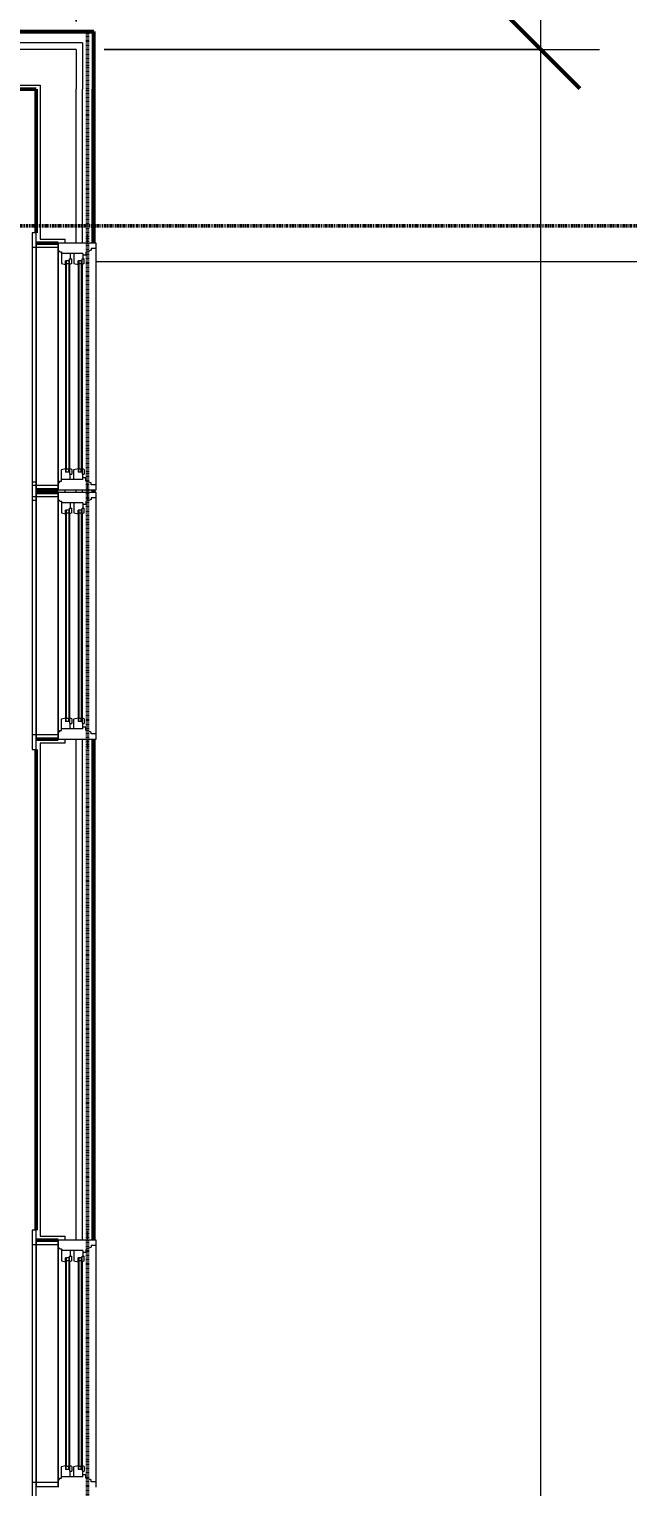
# Model space of a CAD drawing. Header units: inches. Extents: x -4217 to -1814, y 9706 to 12425.
# Drawn here: x -2077.9 to -1985.7, y 11894.4 to 12119 of the extents above; entities that cross this region are included whole.
import ezdxf

# ---------------------------------------------------------------- set-up
doc = ezdxf.new("R2010")
doc.units = ezdxf.units.IN
doc.header["$MEASUREMENT"] = 0
doc.linetypes.add('Dash 1_16_', pattern=[0.125, 0.0625, -0.0625])
doc.linetypes.add('Double Dash 3_8_', pattern=[1, 0.375, -0.125, 0.125, -0.125, 0.125, -0.125])
for name, color, linetype, lineweight in [('A-ANNO-DIMS', 211, 'Continuous', 9), ('A-ANNO-DIMS-96', 211, 'Continuous', 9), ('A-GLAZ-3', 7, 'Continuous', 9), ('A-GLAZ-4', 50, 'Continuous', 20), ('A-WALL-3', 250, 'Continuous', 50), ('A-WALL-4', 10, 'Continuous', 13), ('C-PROP-LINE-1', 250, 'Double Dash 3_8_', 50), ('C-PROP-LINE-2', 91, 'Dash 1_16_', 50), ('C-TOPO', 7, 'Continuous', 9)]:
    doc.layers.add(name, color=color, linetype=linetype, lineweight=lineweight)
doc.styles.add('Century Gothic', font='ufonts.com_century-gothic.ttf', dxfattribs={"height": 9})
doc.dimstyles.new('OD__1_8__Tol__', dxfattribs={"dimscale": 12, "dimtxt": 9.397514, "dimasz": 1, "dimexe": 0.75, "dimexo": 0.5, "dimgap": 0.125, "dimtad": 1, "dimdec": 3, "dimrnd": 0.125, "dimzin": 3, "dimdsep": 46, "dimlunit": 4, "dimtxsty": 'Century Gothic', "dimblk1": 'OBLIQUE', "dimblk2": 'OBLIQUE', "dimsah": 1, "dimcen": 0.09, "dimdle": 0.75, "dimazin": 0, "dimtfac": 1, "dimtdec": 4, "dimtix": 1, "dimtmove": 0, "dimatfit": 3, "dimfxl": 1, "dimtvp": 1, "dimtfill": 1, "dimfrac": 2, "dimtolj": 1, "dimtzin": 0, "dimarcsym": 2})

# ---------------------------------------------------------------- blocks, each defined once
blk = doc.blocks.new('DIMBLOCK1-FLOOR PLAN - 2ND FLOOR')
at = {"layer": 'A-ANNO-DIMS-96'}
for p, q in [((-3857.97, 12120.15), (-3857.97, 12244.86)), ((-2070.67, 12120.15), (-2070.67, 12244.86)), ((-3866.97, 12235.86), (-2061.67, 12235.86)), ((-3857.97, 12235.86), (-3857.97, 12120.15)), ((-2070.67, 12235.86), (-2070.67, 12120.15))]:
    blk.add_line(p, q, dxfattribs=at)
at = {"layer": 'A-ANNO-DIMS-96', "lineweight": 50}
for p, q in [((-3857.97, 12235.86), (-3851.97, 12241.86)), ((-2070.67, 12235.86), (-2064.67, 12241.86)), ((-3857.97, 12235.86), (-3863.97, 12229.86)), ((-2070.67, 12235.86), (-2076.67, 12229.86))]:
    blk.add_line(p, q, dxfattribs=at)
at = {"layer": 'A-ANNO-DIMS-96', "color": 0, "insert": (-3002.06, 12248.89), "char_height": 9, "width": 90.5741, "attachment_point": 1, "line_spacing_factor": 0.984502, "style": 'Century Gothic', "bg_fill": 3, "box_fill_scale": 1.25, "bg_fill_color": 256, "bg_fill_true_color": 13158600, "bg_fill_transparency": 0}
blk.add_mtext('148\' - 11 1/4"', dxfattribs=at)
blk = doc.blocks.new('_Oblique')
at = {"color": 0, "linetype": 'ByBlock', "lineweight": -2}
blk.add_line((-0.5, -0.5), (0.5, 0.5), dxfattribs=at)
blk = doc.blocks.new('DIMBLOCK14-FLOOR PLAN - 2ND FLOOR')
at = {"layer": 'A-ANNO-DIMS-96'}
for p, q in [((-1999.05, 11241.14), (-1999.05, 12124.84)), ((-2066.36, 12115.84), (-1990.05, 12115.84)), ((-1999.05, 12115.84), (-2066.36, 12115.84)), ((-2066.36, 11250.14), (-1990.05, 11250.14)), ((-1999.05, 11250.14), (-2066.36, 11250.14))]:
    blk.add_line(p, q, dxfattribs=at)
at = {"layer": 'A-ANNO-DIMS-96', "lineweight": 50}
for p, q in [((-1999.05, 12115.84), (-2005.05, 12121.84)), ((-1999.05, 12115.84), (-1993.05, 12109.84)), ((-1999.05, 11250.14), (-2005.05, 11256.14)), ((-1999.05, 11250.14), (-1993.05, 11244.14))]:
    blk.add_line(p, q, dxfattribs=at)
at = {"layer": 'A-ANNO-DIMS-96', "color": 0, "insert": (-2012.09, 11652.26), "char_height": 9, "width": 73.7481, "attachment_point": 1, "rotation": 90, "line_spacing_factor": 0.984502, "style": 'Century Gothic', "bg_fill": 3, "box_fill_scale": 1.25, "bg_fill_color": 256, "bg_fill_true_color": 13158600, "bg_fill_transparency": 0}
blk.add_mtext('72\' - 1 3/4"', dxfattribs=at)

msp = doc.modelspace()

# ---------------------------------------------------------------- linework, layer by layer
at = {"layer": 'A-GLAZ-3'}
for p, q in [((-2076.79874, 12087.56361), (-2077.42374, 12087.56361)), ((-2077.42374, 12087.56361), (-2077.42374, 12046.41518)), ((-2076.79874, 12046.41518), (-2076.79874, 12087.56361)), ((-2076.79874, 12085.93861), (-2076.79874, 12048.04018)), ((-2076.79874, 12085.31361), (-2077.42374, 12085.31361)), ((-2076.79874, 12049.16361), (-2077.42374, 12049.16361)), ((-2077.42374, 12049.16361), (-2077.42374, 12008.01518)), ((-2076.79874, 12048.66518), (-2077.42374, 12048.66518)), ((-2076.79874, 12008.01518), (-2076.79874, 12049.16361)), ((-2076.79874, 12047.53861), (-2076.79874, 12009.64018)), ((-2076.79874, 12046.91361), (-2077.42374, 12046.91361)), ((-2077.42374, 12046.41518), (-2076.79874, 12046.41518)), ((-2076.79874, 12010.26518), (-2077.42374, 12010.26518)), ((-2077.42374, 12008.01518), (-2076.79874, 12008.01518)), ((-2076.79874, 11933.96361), (-2077.42374, 11933.96361)), ((-2077.42374, 11933.96361), (-2077.42374, 11892.81518)), ((-2076.79874, 11892.81518), (-2076.79874, 11933.96361)), ((-2076.79874, 11931.71361), (-2077.42374, 11931.71361)), ((-2076.79874, 11932.33861), (-2076.79874, 11894.44018)), ((-2076.79874, 11895.06518), (-2077.42374, 11895.06518))]:
    msp.add_line(p, q, dxfattribs=at)
at = {"layer": 'A-WALL-3'}
for p, q in [((-2098.94952, 12109.7144), (-2076.79874, 12109.7144)), ((-2076.79874, 12109.7144), (-2076.79874, 12087.56361)), ((-2076.79874, 12008.01518), (-2076.79874, 11933.96361))]:
    msp.add_line(p, q, dxfattribs=at)
at = {"layer": 'A-WALL-4'}
for p, q in [((-2099.88702, 12110.3394), (-2076.17374, 12110.3394)), ((-2076.17374, 12110.3394), (-2076.17374, 12109.7144)), ((-2076.17374, 12109.7144), (-2076.17374, 12086.62611)), ((-2076.17374, 12008.95268), (-2076.17374, 11933.02611))]:
    msp.add_line(p, q, dxfattribs=at)

# ---------------------------------------------------------------- dimensions: what is measured, and where the dimension line sits
at = {"layer": 'A-ANNO-DIMS'}
dim = msp.add_linear_dim(base=(-2070.67374, 12235.85696), p1=(-3857.97374, 12114.1519), p2=(-2070.67374, 12114.1519), dimstyle='OD__1_8__Tol__', override={"dimpost": '<>', "dimfxl": 1787.3}, dxfattribs=at)
dim.commit()
dim.dimension.update_dxf_attribs({"geometry": 'DIMBLOCK1-FLOOR PLAN - 2ND FLOOR', "text_midpoint": (-2964.32374, 12242.58198)})

# ---------------------------------------------------------------- next in the draw order: dimensions: what is measured, and where the dimension line sits
dim = msp.add_linear_dim(base=(-1999.05363, 12115.8394), p1=(-2072.36124, 11250.1394), p2=(-2072.36124, 12115.8394), angle=90, dimstyle='OD__1_8__Tol__', override={"dimpost": '<>', "dimfxl": 865.7}, dxfattribs=at)
dim.commit()
dim.dimension.update_dxf_attribs({"geometry": 'DIMBLOCK14-FLOOR PLAN - 2ND FLOOR', "text_midpoint": (-2005.77864, 11682.9894)})

# ---------------------------------------------------------------- next in the draw order: linework, layer by layer
at = {"layer": 'A-GLAZ-3'}
for p, q in [((-2073.42374, 12085.93861), (-2076.79874, 12085.93861)), ((-2073.42374, 12048.04018), (-2073.42374, 12085.93861)), ((-2073.42374, 12085.31361), (-2076.79874, 12085.31361)), ((-2072.29874, 12082.68861), (-2072.29874, 12051.29018)), ((-2072.17374, 12083.28236), (-2072.17374, 12082.68861)), ((-2071.79874, 12082.81361), (-2072.17374, 12082.81361)), ((-2072.17374, 12082.68861), (-2072.17374, 12051.29018)), ((-2071.79874, 12083.28236), (-2071.79874, 12082.68861)), ((-2071.79874, 12082.68861), (-2071.79874, 12051.29018)), ((-2071.67374, 12082.68861), (-2071.67374, 12051.29018)), ((-2070.36124, 12082.68861), (-2070.36124, 12051.29018)), ((-2070.23624, 12083.28236), (-2070.23624, 12082.68861)), ((-2069.86124, 12082.81361), (-2070.23624, 12082.81361)), ((-2070.23624, 12082.68861), (-2070.23624, 12051.29018)), ((-2069.86124, 12083.28236), (-2069.86124, 12082.68861)), ((-2069.86124, 12082.68861), (-2069.86124, 12051.29018)), ((-2069.73624, 12082.68861), (-2069.73624, 12051.29018)), ((-2072.17374, 12050.69643), (-2072.17374, 12051.29018)), ((-2071.79874, 12051.16518), (-2072.17374, 12051.16518)), ((-2071.79874, 12050.69643), (-2071.79874, 12051.29018)), ((-2070.23624, 12050.69643), (-2070.23624, 12051.29018)), ((-2069.86124, 12051.16518), (-2070.23624, 12051.16518)), ((-2069.86124, 12050.69643), (-2069.86124, 12051.29018)), ((-2073.42374, 12048.66518), (-2076.79874, 12048.66518)), ((-2076.79874, 12048.04018), (-2073.42374, 12048.04018)), ((-2073.42374, 12047.53861), (-2076.79874, 12047.53861)), ((-2073.42374, 12009.64018), (-2073.42374, 12047.53861)), ((-2073.42374, 12046.91361), (-2076.79874, 12046.91361)), ((-2072.29874, 12044.28861), (-2072.29874, 12012.89018)), ((-2072.17374, 12044.88236), (-2072.17374, 12044.28861)), ((-2071.79874, 12044.41361), (-2072.17374, 12044.41361)), ((-2072.17374, 12044.28861), (-2072.17374, 12012.89018)), ((-2071.79874, 12044.88236), (-2071.79874, 12044.28861)), ((-2071.79874, 12044.28861), (-2071.79874, 12012.89018)), ((-2071.67374, 12044.28861), (-2071.67374, 12012.89018)), ((-2070.36124, 12044.28861), (-2070.36124, 12012.89018)), ((-2070.23624, 12044.88236), (-2070.23624, 12044.28861)), ((-2069.86124, 12044.41361), (-2070.23624, 12044.41361)), ((-2070.23624, 12044.28861), (-2070.23624, 12012.89018)), ((-2069.86124, 12044.88236), (-2069.86124, 12044.28861)), ((-2069.86124, 12044.28861), (-2069.86124, 12012.89018)), ((-2069.73624, 12044.28861), (-2069.73624, 12012.89018)), ((-2072.17374, 12012.29643), (-2072.17374, 12012.89018)), ((-2071.79874, 12012.76518), (-2072.17374, 12012.76518)), ((-2071.79874, 12012.29643), (-2071.79874, 12012.89018)), ((-2070.23624, 12012.29643), (-2070.23624, 12012.89018)), ((-2069.86124, 12012.76518), (-2070.23624, 12012.76518)), ((-2069.86124, 12012.29643), (-2069.86124, 12012.89018)), ((-2073.42374, 12010.26518), (-2076.79874, 12010.26518)), ((-2076.79874, 12009.64018), (-2073.42374, 12009.64018)), ((-2073.42374, 11932.33861), (-2076.79874, 11932.33861)), ((-2073.42374, 11931.71361), (-2076.79874, 11931.71361)), ((-2073.42374, 11894.44018), (-2073.42374, 11932.33861)), ((-2072.29874, 11929.08861), (-2072.29874, 11897.69018)), ((-2072.17374, 11929.68236), (-2072.17374, 11929.08861)), ((-2071.79874, 11929.21361), (-2072.17374, 11929.21361)), ((-2072.17374, 11929.08861), (-2072.17374, 11897.69018)), ((-2071.79874, 11929.68236), (-2071.79874, 11929.08861)), ((-2071.79874, 11929.08861), (-2071.79874, 11897.69018)), ((-2071.67374, 11929.08861), (-2071.67374, 11897.69018)), ((-2070.36124, 11929.08861), (-2070.36124, 11897.69018)), ((-2070.23624, 11929.68236), (-2070.23624, 11929.08861)), ((-2069.86124, 11929.21361), (-2070.23624, 11929.21361)), ((-2070.23624, 11929.08861), (-2070.23624, 11897.69018)), ((-2069.86124, 11929.68236), (-2069.86124, 11929.08861)), ((-2069.86124, 11929.08861), (-2069.86124, 11897.69018)), ((-2069.73624, 11929.08861), (-2069.73624, 11897.69018)), ((-2072.17374, 11897.09643), (-2072.17374, 11897.69018)), ((-2071.79874, 11897.56518), (-2072.17374, 11897.56518)), ((-2071.79874, 11897.09643), (-2071.79874, 11897.69018)), ((-2070.23624, 11897.09643), (-2070.23624, 11897.69018)), ((-2069.86124, 11897.56518), (-2070.23624, 11897.56518)), ((-2069.86124, 11897.09643), (-2069.86124, 11897.69018)), ((-2073.42374, 11895.06518), (-2076.79874, 11895.06518)), ((-2076.79874, 11894.44018), (-2073.42374, 11894.44018))]:
    msp.add_line(p, q, dxfattribs=at)
at = {"layer": 'A-GLAZ-4'}
for p, q in [((-2067.54874, 12086.00111), (-2073.42374, 12086.00111)), ((-2073.42374, 12086.00111), (-2073.42374, 12047.97768)), ((-2068.92374, 12086.00111), (-2068.92374, 12087.50111)), ((-2067.54874, 12047.97768), (-2067.54874, 12086.00111)), ((-2073.14358, 12084.65736), (-2073.42374, 12084.99125)), ((-2073.14358, 12084.65736), (-2072.92374, 12084.65736)), ((-2072.92374, 12084.65736), (-2072.92374, 12082.84486)), ((-2069.61124, 12084.40736), (-2072.92374, 12084.40736)), ((-2071.67374, 12083.56361), (-2071.32999, 12083.56361)), ((-2071.67374, 12082.69174), (-2071.67374, 12083.56361)), ((-2071.54874, 12084.40736), (-2071.54874, 12083.56361)), ((-2071.32999, 12082.84486), (-2071.32999, 12083.56361)), ((-2070.98624, 12084.40736), (-2070.98624, 12082.84486)), ((-2069.73624, 12083.56361), (-2069.39249, 12083.56361)), ((-2069.73624, 12082.69174), (-2069.73624, 12083.56361)), ((-2069.61124, 12084.40736), (-2069.61124, 12083.56361)), ((-2069.17374, 12084.12611), (-2069.61124, 12084.12611)), ((-2069.39249, 12082.84486), (-2069.39249, 12083.56361)), ((-2068.36124, 12084.91393), (-2069.17374, 12084.59486)), ((-2069.17374, 12084.59486), (-2069.17374, 12084.12611)), ((-2068.36124, 12085.18861), (-2068.36124, 12084.91393)), ((-2067.54874, 12085.18861), (-2068.36124, 12085.18861)), ((-2072.92374, 12082.84486), (-2072.29874, 12082.68861)), ((-2071.67374, 12083.28236), (-2072.29874, 12083.28236)), ((-2072.29874, 12082.68861), (-2072.29874, 12083.28236)), ((-2071.32999, 12082.84486), (-2071.67374, 12082.69174)), ((-2070.98624, 12082.84486), (-2070.36124, 12082.68861)), ((-2069.73624, 12083.28236), (-2070.36124, 12083.28236)), ((-2070.36124, 12082.68861), (-2070.36124, 12083.28236)), ((-2069.39249, 12082.84486), (-2069.73624, 12082.69174)), ((-2072.92374, 12051.13393), (-2072.29874, 12051.29018)), ((-2072.92374, 12049.32143), (-2072.92374, 12051.13393)), ((-2072.29874, 12051.29018), (-2072.29874, 12050.69643)), ((-2071.67374, 12050.69643), (-2072.29874, 12050.69643)), ((-2071.32999, 12051.13393), (-2071.67374, 12051.28705)), ((-2071.67374, 12051.28705), (-2071.67374, 12050.41518)), ((-2071.67374, 12050.41518), (-2071.32999, 12050.41518)), ((-2071.54874, 12049.57143), (-2071.54874, 12050.41518)), ((-2071.32999, 12051.13393), (-2071.32999, 12050.41518)), ((-2070.98624, 12051.13393), (-2070.36124, 12051.29018)), ((-2070.98624, 12049.57143), (-2070.98624, 12051.13393)), ((-2070.36124, 12051.29018), (-2070.36124, 12050.69643)), ((-2069.73624, 12050.69643), (-2070.36124, 12050.69643)), ((-2069.39249, 12051.13393), (-2069.73624, 12051.28705)), ((-2069.73624, 12051.28705), (-2069.73624, 12050.41518)), ((-2069.73624, 12050.41518), (-2069.39249, 12050.41518)), ((-2069.61124, 12049.57143), (-2069.61124, 12050.41518)), ((-2069.17374, 12049.85268), (-2069.61124, 12049.85268)), ((-2069.39249, 12051.13393), (-2069.39249, 12050.41518)), ((-2069.17374, 12049.38393), (-2069.17374, 12049.85268)), ((-2073.14358, 12049.32143), (-2073.42374, 12048.98755)), ((-2073.42374, 12047.97768), (-2067.54874, 12047.97768)), ((-2067.54874, 12047.60111), (-2073.42374, 12047.60111)), ((-2073.42374, 12047.60111), (-2073.42374, 12009.57768)), ((-2073.14358, 12049.32143), (-2072.92374, 12049.32143)), ((-2069.61124, 12049.57143), (-2072.92374, 12049.57143)), ((-2068.36124, 12049.06486), (-2069.17374, 12049.38393)), ((-2068.92374, 12047.60111), (-2068.92374, 12049.10111)), ((-2068.92374, 12047.97768), (-2068.92374, 12046.47768)), ((-2068.36124, 12048.79018), (-2068.36124, 12049.06486)), ((-2067.54874, 12048.79018), (-2068.36124, 12048.79018)), ((-2067.54874, 12009.57768), (-2067.54874, 12047.60111)), ((-2073.14358, 12046.25736), (-2073.42374, 12046.59125)), ((-2073.14358, 12046.25736), (-2072.92374, 12046.25736)), ((-2072.92374, 12046.25736), (-2072.92374, 12044.44486)), ((-2069.61124, 12046.00736), (-2072.92374, 12046.00736)), ((-2071.67374, 12045.16361), (-2071.32999, 12045.16361)), ((-2071.67374, 12044.29174), (-2071.67374, 12045.16361)), ((-2071.54874, 12046.00736), (-2071.54874, 12045.16361)), ((-2071.32999, 12044.44486), (-2071.32999, 12045.16361)), ((-2070.98624, 12046.00736), (-2070.98624, 12044.44486)), ((-2069.73624, 12045.16361), (-2069.39249, 12045.16361)), ((-2069.73624, 12044.29174), (-2069.73624, 12045.16361)), ((-2069.61124, 12046.00736), (-2069.61124, 12045.16361)), ((-2069.17374, 12045.72611), (-2069.61124, 12045.72611)), ((-2069.39249, 12044.44486), (-2069.39249, 12045.16361)), ((-2068.36124, 12046.51393), (-2069.17374, 12046.19486)), ((-2069.17374, 12046.19486), (-2069.17374, 12045.72611)), ((-2068.36124, 12046.78861), (-2068.36124, 12046.51393)), ((-2067.54874, 12046.78861), (-2068.36124, 12046.78861)), ((-2072.92374, 12044.44486), (-2072.29874, 12044.28861)), ((-2071.67374, 12044.88236), (-2072.29874, 12044.88236)), ((-2072.29874, 12044.28861), (-2072.29874, 12044.88236)), ((-2071.32999, 12044.44486), (-2071.67374, 12044.29174)), ((-2070.98624, 12044.44486), (-2070.36124, 12044.28861)), ((-2069.73624, 12044.88236), (-2070.36124, 12044.88236)), ((-2070.36124, 12044.28861), (-2070.36124, 12044.88236)), ((-2069.39249, 12044.44486), (-2069.73624, 12044.29174)), ((-2072.92374, 12012.73393), (-2072.29874, 12012.89018)), ((-2072.92374, 12010.92143), (-2072.92374, 12012.73393)), ((-2072.29874, 12012.89018), (-2072.29874, 12012.29643)), ((-2071.67374, 12012.29643), (-2072.29874, 12012.29643)), ((-2071.32999, 12012.73393), (-2071.67374, 12012.88705)), ((-2071.67374, 12012.88705), (-2071.67374, 12012.01518)), ((-2071.67374, 12012.01518), (-2071.32999, 12012.01518)), ((-2071.54874, 12011.17143), (-2071.54874, 12012.01518)), ((-2071.32999, 12012.73393), (-2071.32999, 12012.01518)), ((-2070.98624, 12012.73393), (-2070.36124, 12012.89018)), ((-2070.98624, 12011.17143), (-2070.98624, 12012.73393)), ((-2070.36124, 12012.89018), (-2070.36124, 12012.29643)), ((-2069.73624, 12012.29643), (-2070.36124, 12012.29643)), ((-2069.39249, 12012.73393), (-2069.73624, 12012.88705)), ((-2069.73624, 12012.88705), (-2069.73624, 12012.01518)), ((-2069.73624, 12012.01518), (-2069.39249, 12012.01518)), ((-2069.61124, 12011.17143), (-2069.61124, 12012.01518)), ((-2069.39249, 12012.73393), (-2069.39249, 12012.01518)), ((-2073.14358, 12010.92143), (-2073.42374, 12010.58755)), ((-2073.42374, 12009.57768), (-2067.54874, 12009.57768)), ((-2073.14358, 12010.92143), (-2072.92374, 12010.92143)), ((-2069.61124, 12011.17143), (-2072.92374, 12011.17143)), ((-2069.17374, 12011.45268), (-2069.61124, 12011.45268)), ((-2069.17374, 12010.98393), (-2069.17374, 12011.45268)), ((-2068.36124, 12010.66486), (-2069.17374, 12010.98393)), ((-2068.92374, 12009.57768), (-2068.92374, 12008.07768)), ((-2068.36124, 12010.39018), (-2068.36124, 12010.66486)), ((-2067.54874, 12010.39018), (-2068.36124, 12010.39018)), ((-2068.92374, 11932.40111), (-2068.92374, 11933.90111)), ((-2067.54874, 11932.40111), (-2073.42374, 11932.40111)), ((-2073.42374, 11932.40111), (-2073.42374, 11894.37768)), ((-2073.14358, 11931.05736), (-2073.42374, 11931.39125)), ((-2073.14358, 11931.05736), (-2072.92374, 11931.05736)), ((-2072.92374, 11931.05736), (-2072.92374, 11929.24486)), ((-2069.61124, 11930.80736), (-2072.92374, 11930.80736)), ((-2071.54874, 11930.80736), (-2071.54874, 11929.96361)), ((-2070.98624, 11930.80736), (-2070.98624, 11929.24486)), ((-2069.61124, 11930.80736), (-2069.61124, 11929.96361)), ((-2068.36124, 11931.31393), (-2069.17374, 11930.99486)), ((-2069.17374, 11930.99486), (-2069.17374, 11930.52611)), ((-2068.36124, 11931.58861), (-2068.36124, 11931.31393)), ((-2067.54874, 11931.58861), (-2068.36124, 11931.58861)), ((-2067.54874, 11894.37768), (-2067.54874, 11932.40111)), ((-2072.92374, 11929.24486), (-2072.29874, 11929.08861)), ((-2071.67374, 11929.68236), (-2072.29874, 11929.68236)), ((-2072.29874, 11929.08861), (-2072.29874, 11929.68236)), ((-2071.67374, 11929.96361), (-2071.32999, 11929.96361)), ((-2071.67374, 11929.09174), (-2071.67374, 11929.96361)), ((-2071.32999, 11929.24486), (-2071.67374, 11929.09174)), ((-2071.32999, 11929.24486), (-2071.32999, 11929.96361)), ((-2070.98624, 11929.24486), (-2070.36124, 11929.08861)), ((-2069.73624, 11929.68236), (-2070.36124, 11929.68236)), ((-2070.36124, 11929.08861), (-2070.36124, 11929.68236)), ((-2069.73624, 11929.96361), (-2069.39249, 11929.96361)), ((-2069.73624, 11929.09174), (-2069.73624, 11929.96361)), ((-2069.39249, 11929.24486), (-2069.73624, 11929.09174)), ((-2069.17374, 11930.52611), (-2069.61124, 11930.52611)), ((-2069.39249, 11929.24486), (-2069.39249, 11929.96361)), ((-2072.92374, 11897.53393), (-2072.29874, 11897.69018)), ((-2072.92374, 11895.72143), (-2072.92374, 11897.53393)), ((-2072.29874, 11897.69018), (-2072.29874, 11897.09643)), ((-2071.67374, 11897.09643), (-2072.29874, 11897.09643)), ((-2071.32999, 11897.53393), (-2071.67374, 11897.68705)), ((-2071.67374, 11897.68705), (-2071.67374, 11896.81518)), ((-2071.32999, 11897.53393), (-2071.32999, 11896.81518)), ((-2070.98624, 11897.53393), (-2070.36124, 11897.69018)), ((-2070.98624, 11895.97143), (-2070.98624, 11897.53393)), ((-2070.36124, 11897.69018), (-2070.36124, 11897.09643)), ((-2069.73624, 11897.09643), (-2070.36124, 11897.09643)), ((-2069.39249, 11897.53393), (-2069.73624, 11897.68705)), ((-2069.73624, 11897.68705), (-2069.73624, 11896.81518)), ((-2069.39249, 11897.53393), (-2069.39249, 11896.81518)), ((-2073.14358, 11895.72143), (-2073.42374, 11895.38755)), ((-2073.14358, 11895.72143), (-2072.92374, 11895.72143)), ((-2069.61124, 11895.97143), (-2072.92374, 11895.97143)), ((-2071.67374, 11896.81518), (-2071.32999, 11896.81518)), ((-2071.54874, 11895.97143), (-2071.54874, 11896.81518)), ((-2069.73624, 11896.81518), (-2069.39249, 11896.81518)), ((-2069.61124, 11895.97143), (-2069.61124, 11896.81518)), ((-2069.17374, 11896.25268), (-2069.61124, 11896.25268)), ((-2069.17374, 11895.78393), (-2069.17374, 11896.25268)), ((-2068.36124, 11895.46486), (-2069.17374, 11895.78393)), ((-2068.36124, 11895.19018), (-2068.36124, 11895.46486)), ((-2067.54874, 11895.19018), (-2068.36124, 11895.19018))]:
    msp.add_line(p, q, dxfattribs=at)
at = {"layer": 'A-WALL-3'}
for p, q in [((-2067.92374, 12118.5894), (-2100.51202, 12118.5894)), ((-2067.92374, 12118.3394), (-2067.92374, 12118.5894)), ((-2067.92374, 12109.7144), (-2067.92374, 12118.3394)), ((-2067.92374, 12086.00111), (-2067.92374, 12109.7144)), ((-2076.79874, 12086.00111), (-2073.42374, 12086.00111)), ((-2073.42374, 12047.97768), (-2076.79874, 12047.97768)), ((-2076.79874, 12047.60111), (-2073.42374, 12047.60111)), ((-2067.92374, 12047.60111), (-2067.92374, 12047.97768)), ((-2073.42374, 12009.57768), (-2076.79874, 12009.57768)), ((-2067.92374, 11932.40111), (-2067.92374, 12009.57768)), ((-2076.79874, 11932.40111), (-2073.42374, 11932.40111))]:
    msp.add_line(p, q, dxfattribs=at)
at = {"layer": 'A-WALL-4'}
for p, q in [((-2068.17374, 12118.3394), (-2100.51202, 12118.3394)), ((-2068.17374, 12118.3394), (-2068.17374, 12116.8394)), ((-2069.67374, 12116.8394), (-2100.51202, 12116.8394)), ((-2070.67374, 12115.8394), (-2100.51202, 12115.8394)), ((-2070.67374, 12115.8394), (-2070.67374, 12110.3394)), ((-2069.67374, 12116.8394), (-2069.67374, 12115.8394)), ((-2069.67374, 12115.8394), (-2069.67374, 12109.7144)), ((-2068.17374, 12116.8394), (-2068.17374, 12109.7144)), ((-2070.67374, 12110.3394), (-2070.67374, 12109.7144)), ((-2070.67374, 12086.00111), (-2070.67374, 12109.7144)), ((-2069.67374, 12086.00111), (-2069.67374, 12109.7144)), ((-2068.17374, 12086.00111), (-2068.17374, 12109.7144)), ((-2076.17374, 12086.62611), (-2072.36124, 12086.62611)), ((-2072.36124, 12086.00111), (-2072.36124, 12086.62611)), ((-2072.36124, 12047.60111), (-2072.36124, 12047.97768)), ((-2070.67374, 12047.60111), (-2070.67374, 12047.97768)), ((-2069.67374, 12047.60111), (-2069.67374, 12047.97768)), ((-2068.17374, 12047.60111), (-2068.17374, 12047.97768)), ((-2072.36124, 12008.95268), (-2072.36124, 12009.57768)), ((-2070.67374, 11932.40111), (-2070.67374, 12009.57768)), ((-2069.67374, 11932.40111), (-2069.67374, 12009.57768)), ((-2068.17374, 11932.40111), (-2068.17374, 12009.57768)), ((-2072.36124, 12008.95268), (-2076.17374, 12008.95268)), ((-2076.17374, 11933.02611), (-2072.36124, 11933.02611)), ((-2072.36124, 11932.40111), (-2072.36124, 11933.02611))]:
    msp.add_line(p, q, dxfattribs=at)
at = {"layer": 'C-PROP-LINE-1'}
msp.add_line((-3833.41046, 12088.68951), (-1910.86928, 12088.68951), dxfattribs=at)
at = {"layer": 'C-PROP-LINE-2'}
for p, q in [((-2068.92374, 12118.5894), (-2523.72374, 12118.5894)), ((-2068.92374, 11247.3894), (-2068.92374, 12118.5894))]:
    msp.add_line(p, q, dxfattribs=at)
at = {"layer": 'C-TOPO'}
for p, q in [((-2067.54874, 12083.18921), (-2053.04187, 12083.18921)), ((-2053.04187, 12083.18921), (-2013.87268, 12083.18921)), ((-2013.87268, 12083.18921), (-1977.82947, 12083.18921))]:
    msp.add_line(p, q, dxfattribs=at)

doc.saveas('drawing.dxf')
